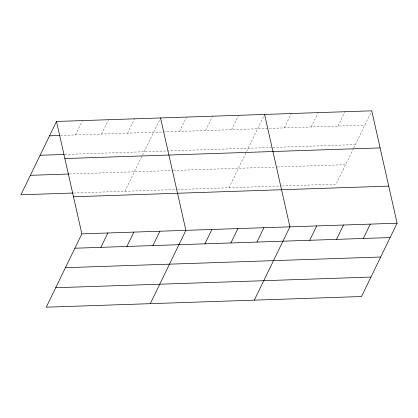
<?xml version="1.0" encoding="UTF-8"?>
<svg xmlns="http://www.w3.org/2000/svg" width="418" height="418" viewBox="0 0 418 418"><rect width="100%" height="100%" fill="white"/><g stroke="black" fill="none" stroke-linecap="round" stroke-linejoin="round"><path stroke-width="0.31" stroke-dasharray="2.09 1.57" d="M75.543 134.936L82.513 120.588M101.548 134.058L108.518 119.705M127.558 133.18L134.523 118.827M124.93 191.272L142.219 155.663M142.491 155.104L160.533 117.949M179.573 131.424L186.538 117.071M205.578 130.541L212.548 116.194M231.582 129.664L238.553 115.311M228.954 187.755L246.249 152.147M246.521 151.588L264.28 115.007M284.386 127.882L291.356 113.529M311.18 126.973L318.15 112.62M337.979 126.069L344.944 111.716M353.429 148.521L336.135 184.134L282.547 185.947M353.701 147.967L371.461 111.387M60.589 135.442L162.665 131.994M163.318 131.973L364.773 125.165M64.79 154.441L272.384 147.429M273.022 147.408L355.321 144.623M69.362 174.008L172.738 170.518M173.386 170.492L276.685 167.001M277.322 166.981L345.587 164.676M73.563 193.006L176.945 189.516M177.593 189.495L281.272 185.989"/><path stroke-width="0.63" d="M56.503 121.466L81.865 233.866L46.257 307.188L361.497 296.534L397.1 223.212L371.743 110.812L56.503 121.466L20.9 194.788L72.915 193.032M100.9 247.341L107.87 232.988M126.91 246.458L133.875 232.105M152.915 245.58L159.885 231.227M150.287 303.672L185.89 230.349L160.533 117.949M204.93 243.825L211.9 229.472M230.935 242.942L237.905 228.594M256.945 242.064L263.915 227.711M254.316 300.155L289.92 226.833L264.563 114.433M309.743 240.282L316.713 225.929M336.542 239.373L343.507 225.025M363.336 238.469L370.306 224.116M49.533 135.819L59.936 135.463M40.086 155.277L64.142 154.467M64.874 158.558L380.108 147.904M30.352 175.33L68.709 174.029M73.495 196.773L388.73 186.12M81.865 233.866L397.1 223.212M74.895 248.219L390.13 237.565M65.443 267.677L380.683 257.023M55.709 287.73L370.944 277.077"/></g></svg>
